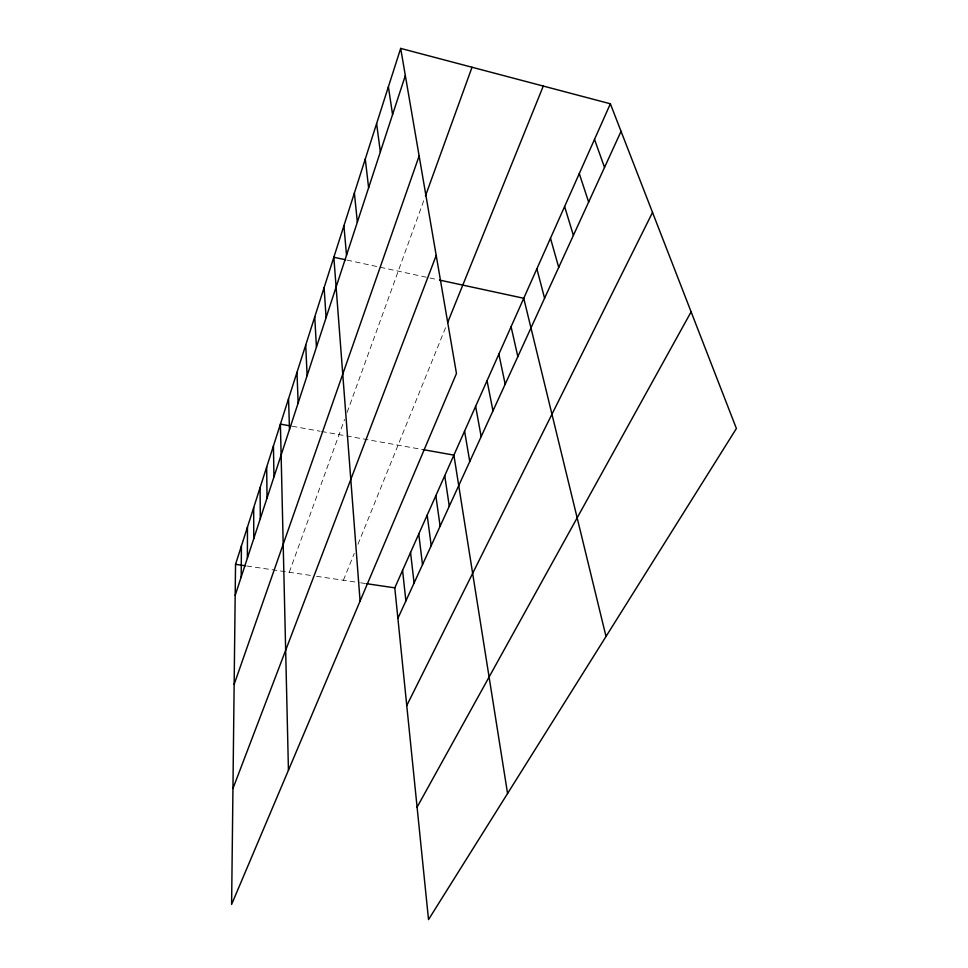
<?xml version="1.0" encoding="UTF-8"?>
<svg xmlns="http://www.w3.org/2000/svg" width="968" height="968" viewBox="0 0 968 968"><rect width="100%" height="100%" fill="white"/><g stroke="black" fill="none" stroke-linecap="round" stroke-linejoin="round"><path stroke-width="0.73" stroke-dasharray="4.84 3.63" d="M289.275 572.257L344.608 419.362M347.113 412.429L424.468 198.67M343.41 580.255L354.288 553.369M357.978 544.246L446.502 325.357M246.913 566.002L312.204 575.645M316.5 576.287L359.189 582.591M360.628 582.809L366.364 583.656M292.215 426.247L320.142 431.232M321.594 431.486L423.185 449.636M347.089 260.102L438.02 279.752"/><path stroke-width="1.45" d="M247.384 558.112L247.469 527.015M241.189 577.013L241.419 545.916M400.679 48.4L235.539 564.32L231.606 904.427L456.46 373.503L400.679 48.4L610.36 103.782L736.394 428.509L428.521 919.6L394.787 587.854L610.36 103.782M235.176 595.393L405.338 75.564M234.147 684.364L419.132 155.969M425.472 195.911L472.033 67.252M232.949 788.533L436.205 255.455M447.639 322.562L543.29 86.067M397.884 618.383L621.057 131.333M406.754 705.563L652.529 212.44M417.087 807.167L691.116 311.853M235.539 564.32L245.497 565.784M366.364 583.656L394.787 587.854M290.739 425.981L280.405 424.129L288.44 770.25M423.185 449.636L453.895 455.117L507.571 793.518M345.624 259.787L333.827 257.234L360.084 601.08M439.484 280.067L523.749 298.277L606.016 636.472M594.509 139.38L604.528 167.403M579.275 173.599L588.653 202.058M564.61 206.535L573.395 235.357M550.477 238.249L558.717 267.398M536.877 268.801L544.585 298.241M511.08 326.712L517.844 356.587M498.859 354.167L505.187 384.211M487.049 380.69L492.966 410.88M475.627 406.33L481.169 436.641M464.579 431.123L469.758 461.53M388.386 86.781L392.572 114.539M444.736 475.687L449.285 506.204M435.842 495.676L440.113 526.229M376.6 123.614L380.351 151.891M427.178 515.109L431.196 545.686M418.757 534.034L422.52 564.622M365.275 158.994L368.614 187.744M410.553 552.45L414.086 583.026M402.567 570.382L405.882 600.946M354.385 193.007L357.349 222.168M343.918 225.726L346.52 255.237M324.111 287.593L326.083 317.673M314.745 316.863L316.427 347.173M305.707 345.092L307.122 375.596M296.982 372.353L298.144 403.015M288.549 398.683L289.493 429.477M273.436 445.909L273.968 476.873M266.672 467.06L267.035 498.072M260.089 487.606L260.295 518.666M253.689 507.595L253.749 538.668"/></g></svg>
